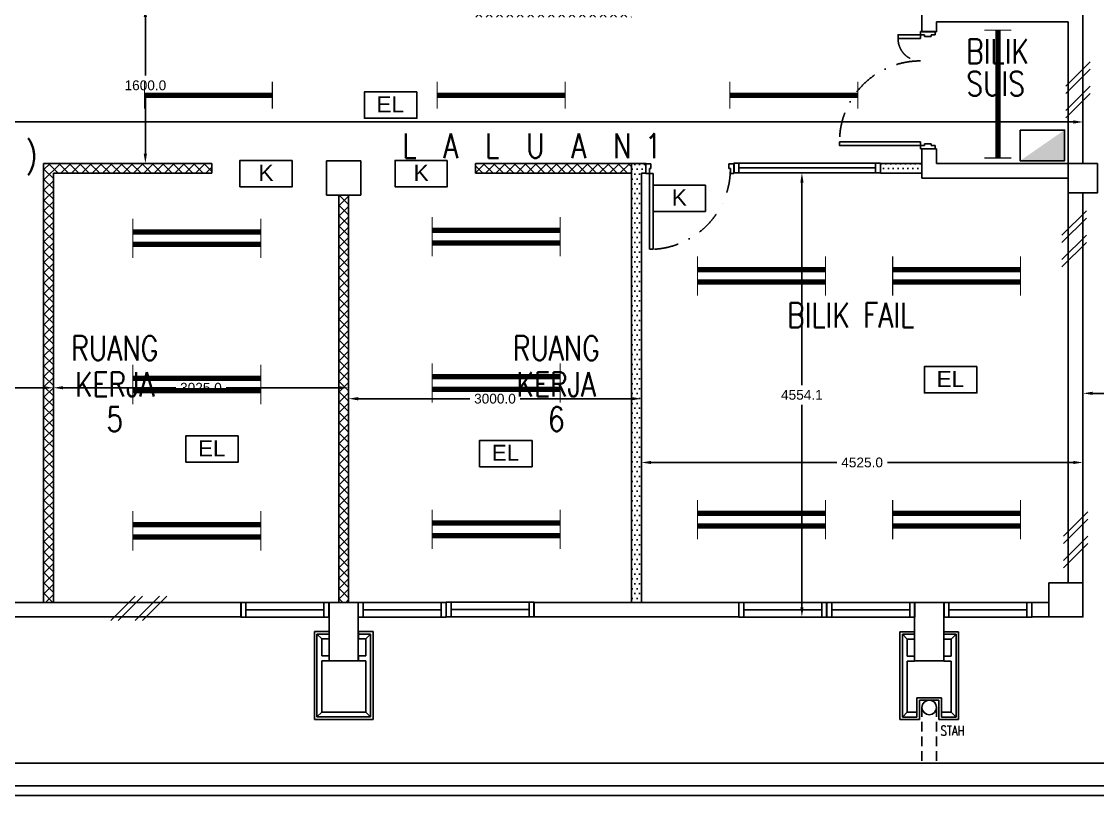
# Model space of a CAD drawing. Header units: inches. Extents: x -46 to 79554, y -41 to 101629.
# Drawn here: x 32038 to 43063, y 11924 to 19859 of the extents above; entities that cross this region are included whole.
import ezdxf
from ezdxf.enums import TextEntityAlignment as Align

# ---------------------------------------------------------------- set-up
doc = ezdxf.new("R2010")
doc.units = ezdxf.units.IN
doc.header["$MEASUREMENT"] = 0
doc.linetypes.add('DASHDOT', pattern=[1, 0.5, -0.25, 0, -0.25])
doc.linetypes.add('HIDDEN', pattern=[0.375, 0.25, -0.125])
for name, color, linetype in [('A-ARR', 4, 'Continuous'), ('A-COLUMN', 3, 'Continuous'), ('A-DOOR', 9, 'Continuous'), ('A-DRAIN', 9, 'Continuous'), ('A-HATCH', 8, 'Continuous'), ('A-NOTE', 2, 'Continuous'), ('A-PANEL', 13, 'Continuous'), ('A-PARTITION', 4, 'Continuous'), ('A-ROOMSYM', 3, 'Continuous'), ('A-RWDP', 4, 'Continuous'), ('A-SYM', 8, 'Continuous'), ('A-WALL', 1, 'Continuous'), ('A-WIN', 9, 'Continuous'), ('A-WLH', 7, 'Continuous'), ('EL LIGHT', 6, 'Continuous'), ('ELECT', 6, 'Continuous'), ('FITTING', 1, 'Continuous'), ('K LIGHT', 3, 'Continuous'), ('LAMP', 5, 'Continuous'), ('LAMPU', 7, 'Continuous'), ('MEAS', 7, 'Continuous')]:
    doc.layers.add(name, color=color, linetype=linetype)
doc.styles.add('arial', font='arial.ttf')
doc.styles.add('ROMANS', font='romans.shx', dxfattribs={"width": 0.75, "height": 200})
doc.styles.get("Standard").update_dxf_attribs({"font": 'arial.ttf'})
doc.styles.add('style1', font='romans.shx', dxfattribs={"height": 750})
doc.dimstyles.get("Standard").update_dxf_attribs({"dimtxt": 100, "dimasz": 100, "dimexe": 150, "dimexo": 50, "dimgap": 50, "dimtad": 0, "dimtih": 1, "dimtoh": 1, "dimdec": 1, "dimzin": 0, "dimdsep": 46, "dimtxsty": 'Standard', "dimcen": 0.09, "dimadec": 0, "dimazin": 0, "dimtfac": 1, "dimtdec": 1, "dimtofl": 0, "dimtmove": 0, "dimatfit": 3, "dimfxl": 1, "dimtolj": 1, "dimtzin": 0, "dimarcsym": 0})
pattern_1 = [(45, (2570.67, -198349.356), (-53.033009, 53.033009), []), (135, (2570.67, -198349.356), (-53.033009, -53.033009), [])]

# ---------------------------------------------------------------- blocks, each defined once
blk = doc.blocks.new('A$C75E66BF6')
at = {"layer": 'A-NOTE', "color": 8, "linetype": 'Continuous', "ltscale": 500}
for p, q in [((75, 825), (25, 875)), ((75, 650), (75, 825)), ((75, 825), (150, 825)), ((150, 875), (150, 825)), ((450, 875), (450, 825)), ((525, 825), (450, 825)), ((525, 825), (575, 875)), ((525, 650), (525, 825)), ((75, 650), (150, 650)), ((75, 75), (75, 600)), ((75, 600), (150, 600)), ((150, 650), (150, 600)), ((525, 650), (450, 650)), ((450, 650), (450, 600)), ((525, 600), (450, 600)), ((525, 75), (525, 600)), ((75, 75), (25, 25)), ((75, 75), (175, 75)), ((425, 75), (525, 75)), ((525, 75), (575, 25))]:
    blk.add_line(p, q, dxfattribs=at)
at = {"layer": 'A-PANEL', "color": 8}
for p, q in [((0, 0), (0, 900)), ((0, 900), (150, 900)), ((150, 900), (150, 875)), ((450, 900), (600, 900)), ((450, 900), (450, 875)), ((600, 900), (600, 0)), ((25, 875), (150, 875)), ((25, 25), (25, 875)), ((575, 875), (450, 875)), ((575, 25), (575, 875)), ((425, 225), (175, 225)), ((175, 25), (175, 225)), ((425, 225), (425, 25)), ((400, 200), (200, 200)), ((200, 0), (200, 200)), ((400, 200), (400, 0)), ((200, 0), (0, 0)), ((175, 25), (25, 25)), ((600, 0), (400, 0)), ((575, 25), (425, 25))]:
    blk.add_line(p, q, dxfattribs=at)
at = {"layer": 'A-RWDP', "color": 8}
blk.add_circle((300, 125), 75, dxfattribs=at)
blk = doc.blocks.new('A$C0ECF3D93')
at = {"layer": 'A-NOTE', "color": 8, "linetype": 'Continuous', "ltscale": 500}
for p, q in [((75, 825), (25, 875)), ((75, 650), (75, 825)), ((75, 825), (150, 825)), ((150, 875), (150, 825)), ((450, 875), (450, 825)), ((525, 825), (450, 825)), ((525, 825), (575, 875)), ((525, 650), (525, 825)), ((75, 650), (150, 650)), ((75, 75), (75, 600)), ((75, 600), (150, 600)), ((150, 650), (150, 600)), ((525, 650), (450, 650)), ((450, 650), (450, 600)), ((525, 600), (450, 600)), ((525, 75), (525, 600)), ((75, 75), (25, 25)), ((75, 75), (525, 75)), ((525, 75), (575, 25))]:
    blk.add_line(p, q, dxfattribs=at)
at = {"layer": 'A-PANEL', "color": 8}
for p, q in [((0, 0), (0, 900)), ((0, 900), (150, 900)), ((150, 900), (150, 875)), ((450, 900), (600, 900)), ((450, 900), (450, 875)), ((600, 900), (600, 0)), ((25, 875), (150, 875)), ((25, 25), (25, 875)), ((575, 875), (450, 875)), ((575, 25), (575, 875)), ((600, 0), (0, 0)), ((575, 25), (25, 25))]:
    blk.add_line(p, q, dxfattribs=at)
blk = doc.blocks.new('A$C52B244CD')
at = {"layer": 'A-WLH', "color": 8}
for p, q in [((0, 0), (250, 250)), ((75, 0), (325, 250)), ((250, 0), (500, 250)), ((325, 0), (575, 250))]:
    blk.add_line(p, q, dxfattribs=at)
blk = doc.blocks.new('A$C49831240')
at = {"layer": 'A-WLH', "color": 8}
for p, q in [((250, 575), (0, 325)), ((250, 500), (0, 250)), ((250, 325), (0, 75)), ((250, 250), (0, 0))]:
    blk.add_line(p, q, dxfattribs=at)
blk = doc.blocks.new('A$C04C40081')
at = {"layer": 'A-WIN', "color": 8}
for p, q in [((850, 150), (50, 150)), ((850, 75), (50, 75)), ((850, 0), (50, 0))]:
    blk.add_line(p, q, dxfattribs=at)
at = {"layer": 'A-WIN', "color": 8, "linetype": 'Continuous'}
for points in [[(50, 150), (0, 150), (0, 0), (50, 0)], [(850, 150), (900, 150), (900, 0), (850, 0)]]:
    blk.add_lwpolyline(points, close=True, dxfattribs=at)
blk = doc.blocks.new('A$C453929C5')
at = {"layer": 'A-DOOR', "color": 8}
for p, q in [((829, 1168), (829, 1200)), ((829, 1200), (979, 1200)), ((829, 1168), (869, 1168)), ((869, 1150), (869, 1168)), ((869, 1150), (939, 1150)), ((939, 1150), (939, 1168)), ((979, 1168), (939, 1168)), ((979, 1168), (979, 1200)), ((829, 32), (829, 0)), ((829, 32), (869, 32)), ((869, 50), (939, 50)), ((869, 50), (869, 32)), ((939, 50), (939, 32)), ((979, 32), (939, 32)), ((979, 32), (979, 0)), ((829, 0), (979, 0))]:
    blk.add_line(p, q, dxfattribs=at)
for points in [[(829, 1168), (829, 1130), (600, 1130), (600, 1168)], [(829, 32), (829, 70), (0, 70), (0, 32)]]:
    blk.add_lwpolyline(points, close=True, dxfattribs=at)
at = {"layer": 'A-DOOR', "color": 8, "linetype": 'DASHDOT', "ltscale": 500}
for centre, radius, start, end in [((828, 1128), 228, 179.5322, 270.0678), ((828, 72), 828, 89.9322, 180.1289)]:
    blk.add_arc(centre, radius, start, end, dxfattribs=at)
blk = doc.blocks.new('A$C4F656F16')
at = {"layer": 'A-DOOR', "color": 8}
for p, q in [((35, 100), (35, 877)), ((35, 877), (73, 877)), ((73, 100), (73, 877)), ((35, 100), (73, 100))]:
    blk.add_line(p, q, dxfattribs=at)
at = {"layer": 'A-DOOR', "color": 8, "linetype": 'Continuous'}
for p, q in [((0, 100), (35, 100)), ((0, 100), (0, 100)), ((0, 100), (0, 0)), ((0, 100), (0, 100)), ((0, 0), (50, 0)), ((35, 100), (35, 50)), ((35, 50), (50, 50)), ((50, 50), (50, 0)), ((865, 50), (850, 50)), ((850, 50), (850, 0)), ((900, 0), (850, 0)), ((900, 100), (865, 100)), ((865, 100), (865, 50)), ((900, 100), (900, 100)), ((900, 100), (900, 0)), ((900, 100), (900, 100))]:
    blk.add_line(p, q, dxfattribs=at)
at = {"layer": 'A-DOOR', "color": 8, "linetype": 'DASHDOT', "ltscale": 500}
blk.add_arc((35, 48), 830, 0.1381, 87.3759, dxfattribs=at)
blk = doc.blocks.new('A$C58571686')
at = {"layer": 'A-WIN', "color": 8, "ltscale": 790000000.0}
for p, q in [((50, 100), (1450, 100)), ((1450, 0), (50, 0))]:
    blk.add_line(p, q, dxfattribs=at)
at = {"layer": 'A-WIN', "color": 8}
blk.add_line((50, 50), (1450, 50), dxfattribs=at)
for points in [[(50, 100), (0, 100), (0, 0), (50, 0)], [(1500, 100), (1450, 100), (1450, 0), (1500, 0)]]:
    blk.add_lwpolyline(points, close=True, dxfattribs=at)
blk = doc.blocks.new('*D97')
at = {"layer": 'DEFPOINTS', "color": 0, "transparency": 16777216}
for p in [(29864, 16104), (32364, 16104), (32364, 16104)]:
    blk.add_point(p, dxfattribs=at)
at = {"layer": 'MEAS', "color": 0, "lineweight": -2, "transparency": 16777216}
for p, q in [((29864, 16154), (29864, 16254)), ((32364, 16154), (32364, 16254)), ((29964, 16104), (30856, 16104)), ((32264, 16104), (31372, 16104))]:
    blk.add_line(p, q, dxfattribs=at)
at = {"layer": 'MEAS', "color": 0, "transparency": 16777216}
for points in [[(29964, 16121), (29964, 16088), (29864, 16104)], [(32264, 16121), (32264, 16088), (32364, 16104)]]:
    blk.add_solid(points, dxfattribs=at)
at = {"layer": 'MEAS', "color": 0, "transparency": 16777216, "insert": (31114, 16104), "char_height": 100, "attachment_point": 5}
blk.add_mtext('\\A1;2500.0', dxfattribs=at)
blk = doc.blocks.new('*D98')
at = {"layer": 'DEFPOINTS', "color": 0, "transparency": 16777216}
for p in [(32364, 16104), (35389, 16104), (35389, 16104)]:
    blk.add_point(p, dxfattribs=at)
at = {"layer": 'MEAS', "color": 0, "lineweight": -2, "transparency": 16777216}
for p, q in [((32364, 16154), (32364, 16254)), ((35389, 16154), (35389, 16254)), ((32464, 16104), (33619, 16104)), ((35289, 16104), (34134, 16104))]:
    blk.add_line(p, q, dxfattribs=at)
at = {"layer": 'MEAS', "color": 0, "transparency": 16777216}
for points in [[(32464, 16121), (32464, 16088), (32364, 16104)], [(35289, 16121), (35289, 16088), (35389, 16104)]]:
    blk.add_solid(points, dxfattribs=at)
at = {"layer": 'MEAS', "color": 0, "transparency": 16777216, "insert": (33876, 16104), "char_height": 100, "attachment_point": 5}
blk.add_mtext('\\A1;3025.0', dxfattribs=at)
blk = doc.blocks.new('*D99')
at = {"layer": 'DEFPOINTS', "color": 0, "transparency": 16777216}
for p in [(35389, 15992), (38389, 15992), (38389, 15992)]:
    blk.add_point(p, dxfattribs=at)
at = {"layer": 'MEAS', "color": 0, "lineweight": -2, "transparency": 16777216}
for p, q in [((35389, 16042), (35389, 16142)), ((38389, 16042), (38389, 16142)), ((35489, 15992), (36631, 15992)), ((38289, 15992), (37146, 15992))]:
    blk.add_line(p, q, dxfattribs=at)
at = {"layer": 'MEAS', "color": 0, "transparency": 16777216}
for points in [[(35489, 16009), (35489, 15975), (35389, 15992)], [(38289, 16009), (38289, 15975), (38389, 15992)]]:
    blk.add_solid(points, dxfattribs=at)
at = {"layer": 'MEAS', "color": 0, "transparency": 16777216, "insert": (36889, 15992), "char_height": 100, "attachment_point": 5}
blk.add_mtext('\\A1;3000.0', dxfattribs=at)
blk = doc.blocks.new('*D104')
at = {"layer": 'DEFPOINTS', "color": 0, "transparency": 16777216}
for p in [(38389, 15453), (42914, 15453), (42914, 15338)]:
    blk.add_point(p, dxfattribs=at)
at = {"layer": 'MEAS', "color": 0, "lineweight": -2, "transparency": 16777216}
for p, q in [((38389, 15403), (38389, 15188)), ((38489, 15338), (40392, 15338)), ((42814, 15338), (40911, 15338)), ((42914, 15403), (42914, 15188))]:
    blk.add_line(p, q, dxfattribs=at)
at = {"layer": 'MEAS', "color": 0, "transparency": 16777216}
for points in [[(38489, 15355), (38489, 15322), (38389, 15338)], [(42814, 15355), (42814, 15322), (42914, 15338)]]:
    blk.add_solid(points, dxfattribs=at)
at = {"layer": 'MEAS', "color": 0, "transparency": 16777216, "insert": (40651, 15338), "char_height": 100, "attachment_point": 5}
blk.add_mtext('\\A1;4525.0', dxfattribs=at)
blk = doc.blocks.new('*D105')
at = {"layer": 'DEFPOINTS', "color": 0, "transparency": 16777216}
for p in [(39838, 18308), (40034, 18308), (39838, 13754)]:
    blk.add_point(p, dxfattribs=at)
at = {"layer": 'MEAS', "color": 0, "lineweight": -2, "transparency": 16777216}
for p, q in [((39888, 18308), (40184, 18308)), ((40034, 18208), (40034, 16132)), ((40034, 13854), (40034, 15930)), ((39888, 13754), (40184, 13754))]:
    blk.add_line(p, q, dxfattribs=at)
at = {"layer": 'MEAS', "color": 0, "transparency": 16777216}
for points in [[(40018, 18208), (40051, 18208), (40034, 18308)], [(40018, 13854), (40051, 13854), (40034, 13754)]]:
    blk.add_solid(points, dxfattribs=at)
at = {"layer": 'MEAS', "color": 0, "transparency": 16777216, "insert": (40034, 16031), "char_height": 100, "attachment_point": 5}
blk.add_mtext('\\A1;4554.1', dxfattribs=at)
blk = doc.blocks.new('*D108')
at = {"layer": 'DEFPOINTS', "color": 0, "transparency": 16777216}
for p in [(20333, 18829), (20333, 18703), (42914, 18703)]:
    blk.add_point(p, dxfattribs=at)
at = {"layer": 'MEAS', "color": 0, "lineweight": -2, "transparency": 16777216}
for p, q in [((20333, 18753), (20333, 18979)), ((42914, 18753), (42914, 18979)), ((20433, 18829), (31326, 18829)), ((42814, 18829), (31921, 18829))]:
    blk.add_line(p, q, dxfattribs=at)
at = {"layer": 'MEAS', "color": 0, "transparency": 16777216}
for points in [[(20433, 18846), (20433, 18812), (20333, 18829)], [(42814, 18846), (42814, 18812), (42914, 18829)]]:
    blk.add_solid(points, dxfattribs=at)
at = {"layer": 'MEAS', "color": 0, "transparency": 16777216, "insert": (31624, 18829), "char_height": 100, "attachment_point": 5}
blk.add_mtext('\\A1;22580.3', dxfattribs=at)
blk = doc.blocks.new('*D109')
at = {"layer": 'DEFPOINTS', "color": 0, "transparency": 16777216}
for p in [(33176, 20004), (33176, 18404), (33307, 18404)]:
    blk.add_point(p, dxfattribs=at)
at = {"layer": 'MEAS', "color": 0, "lineweight": -2, "transparency": 16777216}
for p, q in [((33226, 20004), (33457, 20004)), ((33307, 19904), (33307, 19305)), ((33307, 18504), (33307, 19103)), ((33226, 18404), (33457, 18404))]:
    blk.add_line(p, q, dxfattribs=at)
at = {"layer": 'MEAS', "color": 0, "transparency": 16777216}
for points in [[(33290, 19904), (33323, 19904), (33307, 20004)], [(33290, 18504), (33323, 18504), (33307, 18404)]]:
    blk.add_solid(points, dxfattribs=at)
at = {"layer": 'MEAS', "color": 0, "transparency": 16777216, "insert": (33307, 19204), "char_height": 100, "attachment_point": 5}
blk.add_mtext('\\A1;1600.0', dxfattribs=at)
blk = doc.blocks.new('*D162')
at = {"layer": 'DEFPOINTS', "color": 0, "transparency": 16777216}
for p in [(42914, 16255), (48989, 16255), (42914, 16047)]:
    blk.add_point(p, dxfattribs=at)
at = {"layer": 'MEAS', "color": 0, "lineweight": -2, "transparency": 16777216}
for p, q in [((42914, 16205), (42914, 15897)), ((48989, 16205), (48989, 15897)), ((43014, 16047), (45694, 16047)), ((48889, 16047), (46209, 16047))]:
    blk.add_line(p, q, dxfattribs=at)
at = {"layer": 'MEAS', "color": 0, "transparency": 16777216}
for points in [[(43014, 16064), (43014, 16031), (42914, 16047)], [(48889, 16064), (48889, 16031), (48989, 16047)]]:
    blk.add_solid(points, dxfattribs=at)
at = {"layer": 'MEAS', "color": 0, "transparency": 16777216, "insert": (45952, 16047), "char_height": 100, "attachment_point": 5}
blk.add_mtext('\\A1;6075.4', dxfattribs=at)
blk = doc.blocks.new('YBC 236')
at = {"layer": 'LAMP'}
for points, const_width in [([(-134682, 193808), (-134682, 193533)], 10.9), ([(-133371, 193808), (-133371, 193533)], 10.9), ([(-134682, 193671), (-133371, 193671)], 54.6), ([(-134682, 193679), (-134682, 193404)], 10.9), ([(-133371, 193679), (-133371, 193404)], 10.9), ([(-134682, 193542), (-133371, 193542)], 54.6)]:
    blk.add_lwpolyline(points, dxfattribs=dict(at, const_width=const_width))
blk = doc.blocks.new('*U188')
at = {"layer": 'FITTING', "color": 1, "linetype": 'Continuous'}
blk.add_blockref('YBC 236', (134027, -193606, -5), dxfattribs=at)
blk = doc.blocks.new('*U189')
at = {"layer": 'LAMP', "color": 0, "linetype": 'ByBlock', "lineweight": -2, "transparency": 16777216}
for p in [(0, 3000), (0, 1500), (0, 0)]:
    blk.add_blockref('*U188', p, dxfattribs=at)
blk = doc.blocks.new('*U190')
at = {"layer": 'FITTING', "color": 1, "linetype": 'Continuous'}
blk.add_blockref('YBC 236', (134027, -193606, -5), dxfattribs=at)
blk = doc.blocks.new('*U191')
at = {"layer": 'LAMP', "color": 0, "linetype": 'ByBlock', "lineweight": -2, "transparency": 16777216}
for p in [(0, 3000), (0, 1500), (0, 0)]:
    blk.add_blockref('*U190', p, dxfattribs=at)
blk = doc.blocks.new('*U198')
at = {"layer": 'FITTING', "color": 1, "linetype": 'Continuous'}
blk.add_blockref('YBC 236', (134027, -193606, -5), dxfattribs=at)
blk = doc.blocks.new('*U199')
at = {"layer": 'LAMP', "color": 0, "linetype": 'ByBlock', "lineweight": -2, "transparency": 16777216}
for p in [(0, 2500), (2000, 2500), (0, 0), (2000, 0)]:
    blk.add_blockref('*U198', p, dxfattribs=at)
blk = doc.blocks.new('YBC136')
at = {"layer": 'LAMP'}
for points, const_width in [([(-135001, 195526), (-135001, 195250)], 10.9), ([(-133690, 195526), (-133690, 195250)], 10.9), ([(-135001, 195388), (-133690, 195388)], 54.6)]:
    blk.add_lwpolyline(points, dxfattribs=dict(at, const_width=const_width))
blk = doc.blocks.new('*U202')
at = {"layer": 'LAMP'}
blk.add_blockref('YBC136', (134346, -195388, -5), dxfattribs=at)
blk = doc.blocks.new('*U203')
at = {"layer": 'LAMP', "color": 0, "linetype": 'ByBlock', "lineweight": -2, "transparency": 16777216}
for p in [(12000, 0), (15000, 0), (18000, 0)]:
    blk.add_blockref('*U202', p, dxfattribs=at)
blk = doc.blocks.new('EXIT LAMP')
at = {"layer": 'K LIGHT', "color": 3}
blk.add_lwpolyline([(54141, 5237), (53605, 5237), (53605, 4967), (54141, 4967)], close=True, dxfattribs=at)
at = {"layer": 'K LIGHT', "color": 3, "style": 'arial'}
blk.add_text('K', height=165, dxfattribs=at).set_placement((53796, 5027))
blk = doc.blocks.new('EMERGENCY LIGHT')
at = {"layer": 'EL LIGHT', "color": 6}
blk.add_lwpolyline([(49518, 4900), (48981, 4900), (48981, 4630), (49518, 4630)], close=True, dxfattribs=at)
at = {"layer": 'EL LIGHT', "color": 6, "style": 'arial'}
blk.add_text('EL', height=164.8, dxfattribs=at).set_placement((49105, 4690))
blk = doc.blocks.new('DB')
at = {"layer": 'ELECT', "color": 2}
blk.add_lwpolyline([(42039, 19743), (42494, 19743), (42494, 19428), (42039, 19428)], close=True, dxfattribs=at)
blk.add_solid([(42494, 19743), (42494, 19428), (42039, 19428)], dxfattribs=at)

msp = doc.modelspace()

# ---------------------------------------------------------------- hatches: boundary and pattern name
at = {"layer": 'A-HATCH'}
h = msp.add_hatch(dxfattribs=at)
h.set_pattern_fill('ANSI37', color=8, scale=600)
h.set_pattern_definition(pattern_1)
h.paths.add_polyline_path([(38288.78, 20004.44), (36688.78, 20004.44), (36688.78, 19904.44), (38288.78, 19904.44)])
h.paths.add_polyline_path([(38288.78, 18404.44), (36688.78, 18404.44), (36688.78, 18304.44), (38288.78, 18304.44)])
h = msp.add_hatch(dxfattribs=at)
h.set_pattern_fill('ANSI37', color=8, scale=600)
h.set_pattern_definition(pattern_1)
h.paths.add_polyline_path([(33988.78, 18404.44), (32263.78, 18404.44), (32263.78, 18254.44), (32363.78, 18254.44), (32363.78, 18304.44), (33988.78, 18304.44)])
h.paths.add_polyline_path([(32363.78, 18254.44), (32263.78, 18254.44), (32263.78, 13904.44), (32363.78, 13904.44)])
h.paths.add_polyline_path([(35388.78, 18079.44), (35338.78, 18079.44), (35338.78, 13904.44), (35388.78, 13904.44)])
h.paths.add_polyline_path([(35338.78, 18079.44), (35288.78, 18079.44), (35288.78, 13904.44), (35338.78, 13904.44)])
h = msp.add_hatch(dxfattribs=at)
h.set_pattern_fill('DOTS', color=8, scale=800)
h.set_pattern_definition([(0, (2570.67, -195605.69), (25, 50), [0, -50])])
h.paths.add_polyline_path([(38438.78, 18404.44), (38288.78, 18404.44), (38288.78, 18254.44), (38388.78, 18254.44), (38388.78, 18304.44), (38438.78, 18304.44)])
h.paths.add_polyline_path([(38388.78, 18254.44), (38288.78, 18254.44), (38288.78, 13904.44), (38350.71, 13904.44), (38388.78, 13942.51)])
h = msp.add_hatch(dxfattribs=at)
h.set_pattern_fill('DOTS', color=8, scale=800)
h.set_pattern_definition([(0, (2570.67, -198349.356), (25, 50), [0, -50])])
h.paths.add_polyline_path([(41263.78, 18304.44), (41263.78, 18404.44), (40838.78, 18404.44), (40838.78, 18304.44)])

# ---------------------------------------------------------------- linework, layer by layer
at = {"color": 8}
for p, q in [((39338.78, 18404.44), (39338.78, 18304.44)), ((40838.78, 18404.44), (40838.78, 18304.44))]:
    msp.add_line(p, q, dxfattribs=at)
at = {"layer": 'A-COLUMN', "color": 8}
for points in [[(35163.78, 18429.44), (35513.78, 18429.44), (35513.78, 18079.44), (35163.78, 18079.44)], [(42761.69, 18102.54), (43061.69, 18102.54), (43061.69, 18402.54), (42761.69, 18402.54)], [(42563.78, 14104.44), (42913.78, 14104.44), (42913.78, 13754.44), (42563.78, 13754.44)], [(35188.78, 13304.44), (35488.78, 13304.44), (35488.78, 13904.44), (35188.78, 13904.44)], [(41188.78, 13304.44), (41488.78, 13304.44), (41488.78, 13904.44), (41188.78, 13904.44)], [(41188.78, 13304.44), (41488.78, 13304.44), (41488.78, 13904.44), (41188.78, 13904.44)]]:
    msp.add_lwpolyline(points, close=True, dxfattribs=at)
at = {"layer": 'A-DRAIN', "color": 8, "linetype": 'Continuous', "ltscale": 1000}
for p, q in [((18838.78, 12254.44), (44338.78, 12254.44)), ((44568.78, 12024.44), (18608.78, 12024.44)), ((18508.78, 11924.44), (44668.78, 11924.44))]:
    msp.add_line(p, q, dxfattribs=at)
at = {"layer": 'A-PARTITION', "color": 8}
for p, q in [((32263.78, 13904.44), (32263.78, 18404.44)), ((33988.78, 18404.44), (32263.78, 18404.44)), ((32363.78, 13904.44), (32363.78, 18304.44)), ((33988.78, 18304.44), (32363.78, 18304.44)), ((33988.78, 18404.44), (33988.78, 18304.44)), ((36688.78, 18404.44), (38288.78, 18404.44)), ((36688.78, 18404.44), (36688.78, 18304.44)), ((36688.78, 18404.44), (38205.87, 18404.44)), ((36688.78, 18304.44), (38288.78, 18304.44)), ((38288.78, 18404.44), (38438.78, 18404.44)), ((38288.78, 13904.44), (38288.78, 18404.44)), ((38388.78, 18304.44), (38438.78, 18304.44)), ((38388.78, 13904.44), (38388.78, 18304.44)), ((41263.78, 18404.44), (40838.78, 18404.44)), ((40838.78, 18304.44), (41263.78, 18304.44)), ((35288.78, 13904.44), (35288.78, 18079.44)), ((35388.78, 13904.44), (35388.78, 18079.44))]:
    msp.add_line(p, q, dxfattribs=at)
at = {"layer": 'A-RWDP', "color": 8, "linetype": 'HIDDEN', "ltscale": 400}
for p, q in [((41263.78, 12829.44), (41263.78, 12254.44)), ((41413.78, 12829.44), (41413.78, 12254.44))]:
    msp.add_line(p, q, dxfattribs=at)
at = {"layer": 'A-WALL', "color": 8}
for p, q in [((42913.78, 23054.44), (42913.78, 18404.44)), ((41263.78, 19754.44), (41263.78, 20004.44)), ((41413.78, 19754.44), (41413.78, 19854.44)), ((41413.78, 19854.44), (42763.78, 19854.44)), ((42763.78, 18404.44), (42763.78, 19854.44)), ((41413.78, 19754.44), (41263.78, 19754.44)), ((41263.78, 18254.44), (41263.78, 18554.44)), ((41413.78, 18554.44), (41263.78, 18554.44)), ((41413.78, 18404.44), (41413.78, 18554.44)), ((42763.78, 18404.44), (41413.78, 18404.44)), ((42763.78, 18254.44), (41263.78, 18254.44)), ((42763.78, 14104.44), (42763.78, 18104.44)), ((42913.78, 18104.44), (42913.78, 14104.44))]:
    msp.add_line(p, q, dxfattribs=at)
at = {"layer": 'A-WALL', "color": 8, "linetype": 'Continuous', "ltscale": 900}
for p, q in [((34288.78, 13904.44), (31888.78, 13904.44)), ((34288.78, 13754.44), (34288.78, 13904.44)), ((39388.78, 13904.44), (37288.78, 13904.44)), ((37288.78, 13904.44), (37288.78, 13754.44)), ((39388.78, 13754.44), (39388.78, 13904.44)), ((42388.78, 13904.44), (42563.78, 13904.44)), ((42388.78, 13754.44), (42388.78, 13904.44)), ((31888.78, 13754.44), (34288.78, 13754.44)), ((37288.78, 13754.44), (39388.78, 13754.44)), ((42563.78, 13754.44), (42388.78, 13754.44))]:
    msp.add_line(p, q, dxfattribs=at)

# ---------------------------------------------------------------- block references
at = {"layer": 'A-ARR', "color": 8}
for name, p in [('A$C58571686', (39337.8, 18307.62)), ('A$C0ECF3D93', (35039.46, 12704.76)), ('A$C75E66BF6', (41038.39, 12702.15))]:
    msp.add_blockref(name, p, dxfattribs=at)
at = {"layer": 'A-DOOR', "color": 8}
msp.add_blockref('A$C453929C5', (40419.68, 18554.89), dxfattribs=at)
at = {"layer": 'A-DOOR', "color": 8, "xscale": -1, "rotation": 180}
msp.add_blockref('A$C4F656F16', (38436.41, 18400.96), dxfattribs=at)
at = {"layer": 'A-WIN', "color": 8}
for p in [(34286.15, 13753.89), (35487.46, 13751.81), (36389.7, 13754.88), (39387.77, 13753.5), (40289.82, 13753.11), (41490.28, 13751.98)]:
    msp.add_blockref('A$C04C40081', p, dxfattribs=at)
at = {"layer": 'A-WLH', "color": 8}
for name, p in [('A$C49831240', (42739.22, 18871.43)), ('A$C49831240', (42698.87, 17342.75)), ('A$C49831240', (42713.27, 14258.69)), ('A$C52B244CD', (32952.55, 13718.73))]:
    msp.add_blockref(name, p, dxfattribs=at)
at = {"layer": 'LAMP', "rotation": 270}
msp.add_blockref('YBC136', (-153346.05, -115230.2), dxfattribs=at)
at = {"layer": 'LAMP', "color": 0}
for name, p in [('*U203', (21951.96, 19103.35, -5.46)), ('EMERGENCY LIGHT', (-13429.53, 14237.63)), ('EXIT LAMP', (-19329.82, 13198.42)), ('EXIT LAMP', (-17740.27, 13198.42)), ('EXIT LAMP', (-15095.23, 12945.31)), ('*U189', (33834.44, 14637.34)), ('*U191', (36901.19, 14652.03)), ('*U199', (39618.94, 14751.09)), ('EMERGENCY LIGHT', (-7690.75, 11421.87)), ('EMERGENCY LIGHT', (-15258.86, 10711.6)), ('EMERGENCY LIGHT', (-12248.93, 10665.34))]:
    msp.add_blockref(name, p, dxfattribs=at)
at = {"layer": 'LAMPU', "color": 1}
msp.add_blockref('DB', (231.29, -996.53), dxfattribs=at)

# ---------------------------------------------------------------- texts
at = {"layer": 'A-ROOMSYM', "color": 8, "style": 'style1', "width": 0.8}
for s, p in [('BILIK', (42039.27, 19428.28)), ('SUIS', (42019.73, 19097.18)), ('( BAHAGIAN PEMBANGUNAN PELAJAR )', (29628.87, 18366.51)), ('L  A  L  U  A  N 1', (37268.64, 18459.3)), ('BILIK FAIL', (40534.32, 16723.34)), ('RUANG', (32993.52, 16385.36)), ('RUANG', (37517.65, 16385.36)), ('KERJA', (32993.52, 16013.17)), ('KERJA', (37517.65, 16013.17)), ('5', (32993.52, 15657.36)), ('6', (37517.65, 15657.36))]:
    msp.add_text(s, height=250, dxfattribs=at).set_placement(p, align=Align.CENTER)
at = {"layer": 'A-SYM', "color": 8, "linetype": 'HIDDEN', "ltscale": 500, "style": 'ROMANS', "width": 0.75}
msp.add_text('STAH', height=100, dxfattribs=at).set_placement((41455.51, 12538.68))

# ---------------------------------------------------------------- dimensions: what is measured, and where the dimension line sits
at = {"layer": 'MEAS'}
for base, p1, p2, picture, middle in [((33306.66, 18404.44), (33176.28, 20004.44), (33176.28, 18404.44), '*D109', (33306.66, 19204.44)), ((40034.45, 18307.62), (39837.77, 13753.51), (39837.77, 18307.62), '*D105', (40034.45, 16030.56))]:
    dim = msp.add_linear_dim(base=base, p1=p1, p2=p2, angle=90, dimstyle='Standard', dxfattribs=at)
    dim.commit()
    dim.dimension.update_dxf_attribs({"geometry": picture, "text_midpoint": middle})
for base, p1, p2, picture, middle in [((20333.46, 18829.15), (42913.78, 18702.5), (20333.46, 18702.5), '*D108', (31623.62, 18829.15)), ((32363.78, 16104.44), (29863.78, 16104.44), (32363.78, 16104.44), '*D97', (31113.78, 16104.44)), ((35388.78, 16104.44), (32363.78, 16104.44), (35388.78, 16104.44), '*D98', (33876.28, 16104.44)), ((42913.7815, 16047.3356), (48989.2299, 16254.6528), (42913.7815, 16254.6528), '*D162', (45951.5057, 16047.3356)), ((38388.78, 15991.94), (35388.78, 15991.94), (38388.78, 15991.94), '*D99', (36888.78, 15991.94)), ((42913.78, 15338.24), (38388.78, 15452.65), (42913.78, 15452.65), '*D104', (40651.28, 15338.24))]:
    dim = msp.add_linear_dim(base=base, p1=p1, p2=p2, dimstyle='Standard', dxfattribs=at)
    dim.commit()
    dim.dimension.update_dxf_attribs({"geometry": picture, "text_midpoint": middle})

doc.saveas('drawing.dxf')
